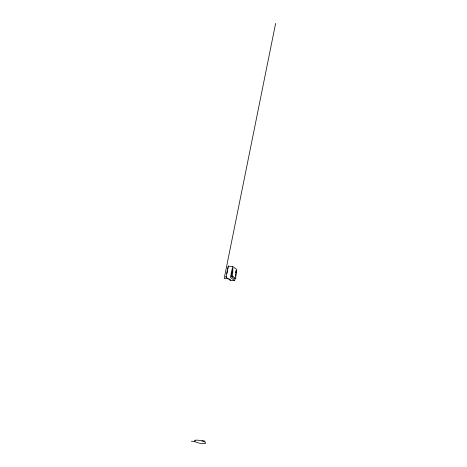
<?xml version="1.0" encoding="UTF-8"?>
<svg xmlns="http://www.w3.org/2000/svg" width="467" height="467" viewBox="0 0 467 467"><rect width="100%" height="100%" fill="white"/><g stroke="black" fill="none" stroke-linecap="round" stroke-linejoin="round"><path stroke-width="0.7" d="M235.747 278.466L232.589 276.149L232.899 268.309L231.253 276.493L234.411 278.811L235.747 278.466L236.063 270.627L235.648 272.675M226.151 277.305L226.069 276.651L226.151 277.305L230.249 280.282L234.644 280.626L235.222 278.326M275.629 23.35L224.189 278.46L228.17 278.781M226.046 276.773L228.135 266.412M226.962 273.434L227.645 270.06M227.914 268.712L228.188 267.363M228.334 266.132L228.322 266.686L228.334 266.132L232.729 266.488L236.822 269.506L235.637 276.271M230.465 279.961L230.155 280.241L230.26 279.727L229.122 278.892M232.7 266.482L230.406 277.427L234.609 280.638M201.907 440.941L202.66 440.55L205.007 441.192M231.253 276.493L232.589 276.149M191.371 441.198L194.902 441.484M195.475 440.212L194.774 440.399A5.773 1.36 11.4 0 0 198.055 442.809A5.773 1.36 11.4 0 0 205.363 443.393A5.773 1.36 11.4 0 0 202.083 440.988L200.641 440.632A5.773 1.36 11.4 0 0 195.475 440.212"/></g></svg>
